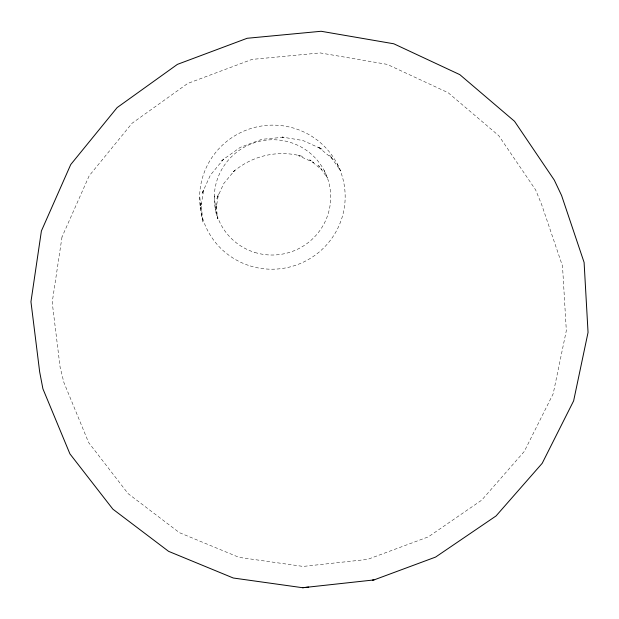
<?xml version="1.0" encoding="UTF-8"?>
<svg xmlns="http://www.w3.org/2000/svg" width="619" height="619" viewBox="0 0 619 619"><rect width="100%" height="100%" fill="white"/><g stroke="black" fill="none" stroke-linecap="round" stroke-linejoin="round"><path stroke-width="0.46" stroke-dasharray="3.1 2.32" d="M337.076 163.671L340.651 170.852L329.61 155.214L333.215 159.4L317.934 146.765L322.159 149.225L303.008 140.521L282.148 137.062L284.446 137.147L261.705 139.36L240.273 147.368L221.664 160.607L223.869 158.835L210.414 175.107L201.701 194.211L203.775 189.399L200.548 208.936L201.005 203.241L202.947 222.26L201.709 216.611L199.658 195.527M324.163 170.496L327.358 177.877L318.537 165.428L321.973 169.916L309.748 159.841L313.872 162.642L298.428 155.64L302.304 156.344C278.093 149.473 251.376 155.702 232.636 172.484L234.64 170.411L223.776 183.518L216.735 198.908L218.522 193.902L215.915 209.516L216.054 203.697L217.578 218.855L215.791 210.963M214.282 195.975L216.039 213.253M62.008 236.976L52.205 302.327L60.097 367.152L63.904 382.519L88.618 442.523L128.102 493.622L179.433 532.665L239.081 557.379L303.14 566.424L367.57 559.406L428.363 536.851L481.729 500.129L524.285 451.452L553.185 393.761L566.331 330.616L562.516 266.077L541.61 204.479L535.621 189.878L498.775 135.685L448.187 92.734L387.215 64.376L320.185 52.925L251.972 59.416L187.673 83.472L132.064 123.274L89.19 175.781L62.008 236.976M250.254 265.961A72.864 71.959 -18.1 0 0 343.506 181.328A72.864 71.959 -18.1 0 0 223.436 144.227A72.864 71.959 -18.1 0 0 250.254 265.961M254.858 252.451A58.287 57.567 -18.1 0 0 329.339 184.617A58.287 57.567 -18.1 0 0 233.224 155.106A58.287 57.567 -18.1 0 0 254.858 252.451"/><path stroke-width="0.93" d="M302.66 587.725L373.961 579.941L435.59 557.077L496.043 515.96L542.205 463.298L573.635 400.849L588.05 332.434L584.096 262.417L561.588 195.496L554.276 180.067L514.528 121.285L459.824 74.644L393.8 43.787L321.129 31.275L247.151 38.277L177.405 64.376L117.13 107.59L70.721 164.577L41.403 230.957L30.95 301.77L39.67 371.918L42.912 388.809L69.916 453.859L112.875 509.158L168.608 551.351L233.27 578.007L302.66 587.725L308.664 587.091M372.414 580.088L373.961 579.941"/></g></svg>
